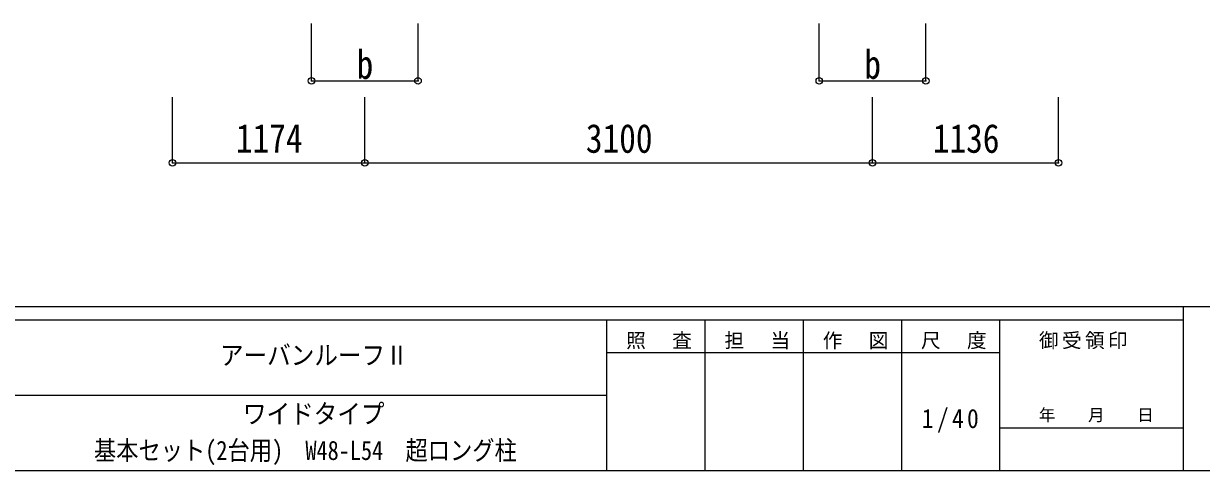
# Model space of a CAD drawing. Units: millimetres at full size, sheet at 1:40. Extents: x -11243 to 11243, y -7760 to 7760.
# Drawn here: x 42 to 7234, y -7760 to -5031 of the extents above; entities that cross this region are included whole.
import ezdxf
from ezdxf.enums import TextEntityAlignment as Align

# ---------------------------------------------------------------- set-up
doc = ezdxf.new("R2010")
doc.units = ezdxf.units.MM
doc.header["$LTSCALE"] = 40
doc.header["$PDMODE"] = 32
doc.header["$PDSIZE"] = 40
doc.layers.add('0-6_OTH_LINE', color=6, linetype='Continuous', lineweight=9)
doc.layers.add('F-0_240', color=7, linetype='Continuous', lineweight=9)
doc.styles.add('ＭＳ ゴシック', font='')
doc.styles.get('ＭＳ ゴシック').set_extended_font_data('MS Gothic')

msp = doc.modelspace()

# ---------------------------------------------------------------- linework, layer by layer
at = {"layer": '0-6_OTH_LINE'}
for p, q in [((1800.51, -5381.39), (1800.51, -5031.41)), ((2450.51, -5381.39), (2450.51, -5031.41)), ((4900.51, -5381.39), (4900.51, -5031.41)), ((5550.51, -5381.39), (5550.51, -5031.41)), ((1800.51, -5381.39), (2450.51, -5381.39)), ((4900.51, -5381.39), (5550.51, -5381.39)), ((951.41, -5881.41), (951.41, -5481.41)), ((2125.41, -5881.41), (2125.41, -5481.41)), ((5225.41, -5881.41), (5225.41, -5481.41)), ((6361.41, -5881.41), (6361.41, -5481.41)), ((951.41, -5881.41), (2125.41, -5881.41)), ((2125.41, -5881.41), (5225.41, -5881.41)), ((5225.41, -5881.41), (6361.41, -5881.41))]:
    msp.add_line(p, q, dxfattribs=at)
for p in [(1800.51, -5381.39), (2450.51, -5381.39), (4900.51, -5381.39), (5550.51, -5381.39), (951.41, -5881.41), (2125.41, -5881.41), (5225.41, -5881.41), (6361.41, -5881.41)]:
    msp.add_point(p, dxfattribs=at)
at = {"layer": 'F-0_240', "color": 5}
for p, q in [((-11242.74, -6760), (10677.26, -6760)), ((7121.58, -6760), (7121.58, -7760)), ((-11242.74, -6840), (7121.58, -6840)), ((3601.58, -6840), (3601.58, -7760)), ((4201.58, -6840), (4201.58, -7760)), ((4801.58, -6840), (4801.58, -7760)), ((5401.58, -6840), (5401.58, -7760)), ((6001.58, -6840), (6001.58, -7760)), ((3601.58, -7040), (6001.58, -7040)), ((-4598.42, -7300), (3601.58, -7300)), ((6001.58, -7500), (7121.58, -7500)), ((-11242.74, -7760), (10677.26, -7760))]:
    msp.add_line(p, q, dxfattribs=at)

# ---------------------------------------------------------------- texts
at = {"layer": '0-6_OTH_LINE', "color": 7, "style": 'ＭＳ ゴシック', "width": 0.85}
for s, p in [('b', (2075.51, -5421.39)), ('b', (5175.51, -5421.39)), ('1174', (1338.41, -5873.41)), ('3100', (3475.41, -5873.41)), ('1136', (5593.41, -5873.41))]:
    msp.add_text(s, height=176, dxfattribs=at).set_placement(p, align=Align.BOTTOM_LEFT)
at = {"layer": 'F-0_240', "style": 'ＭＳ ゴシック'}
for s, width, p in [('アーバンルーフⅡ', 0.9, (1241.58, -7150)), ('ワイドタイプ', 0.9, (1381.58, -7507.84)), ('基本セット(2台用)\u3000W48-L54\u3000超ロング柱', 0.85, (471.58, -7731.34))]:
    msp.add_text(s, height=117.3, dxfattribs=dict(at, width=width)).set_placement(p, align=Align.BOTTOM_LEFT)
msp.add_text('年\u3000\u3000月\u3000\u3000日', height=73.31, dxfattribs=at).set_placement((6241.58, -7480), align=Align.BOTTOM_LEFT)
at = {"layer": 'F-0_240', "attachment_point": 7, "style": 'ＭＳ ゴシック'}
for s, insert, char_height in [('\\T1.17;照\u3000査', (3721.58, -7020), 87.98), ('\\T1.17;担\u3000当', (4321.58, -7020), 87.98), ('\\T1.17;作\u3000図', (4921.58, -7020), 87.98), ('\\T1.17;尺\u3000度', (5521.58, -7020), 87.98), ('\\T1.17;御受領印', (6241.58, -7020), 87.98), ('\\T1.28;\\W0.9;1/40', (5526.58, -7530), 117.3)]:
    msp.add_mtext(s, dxfattribs=dict(at, insert=insert, char_height=char_height))

doc.saveas('drawing.dxf')
